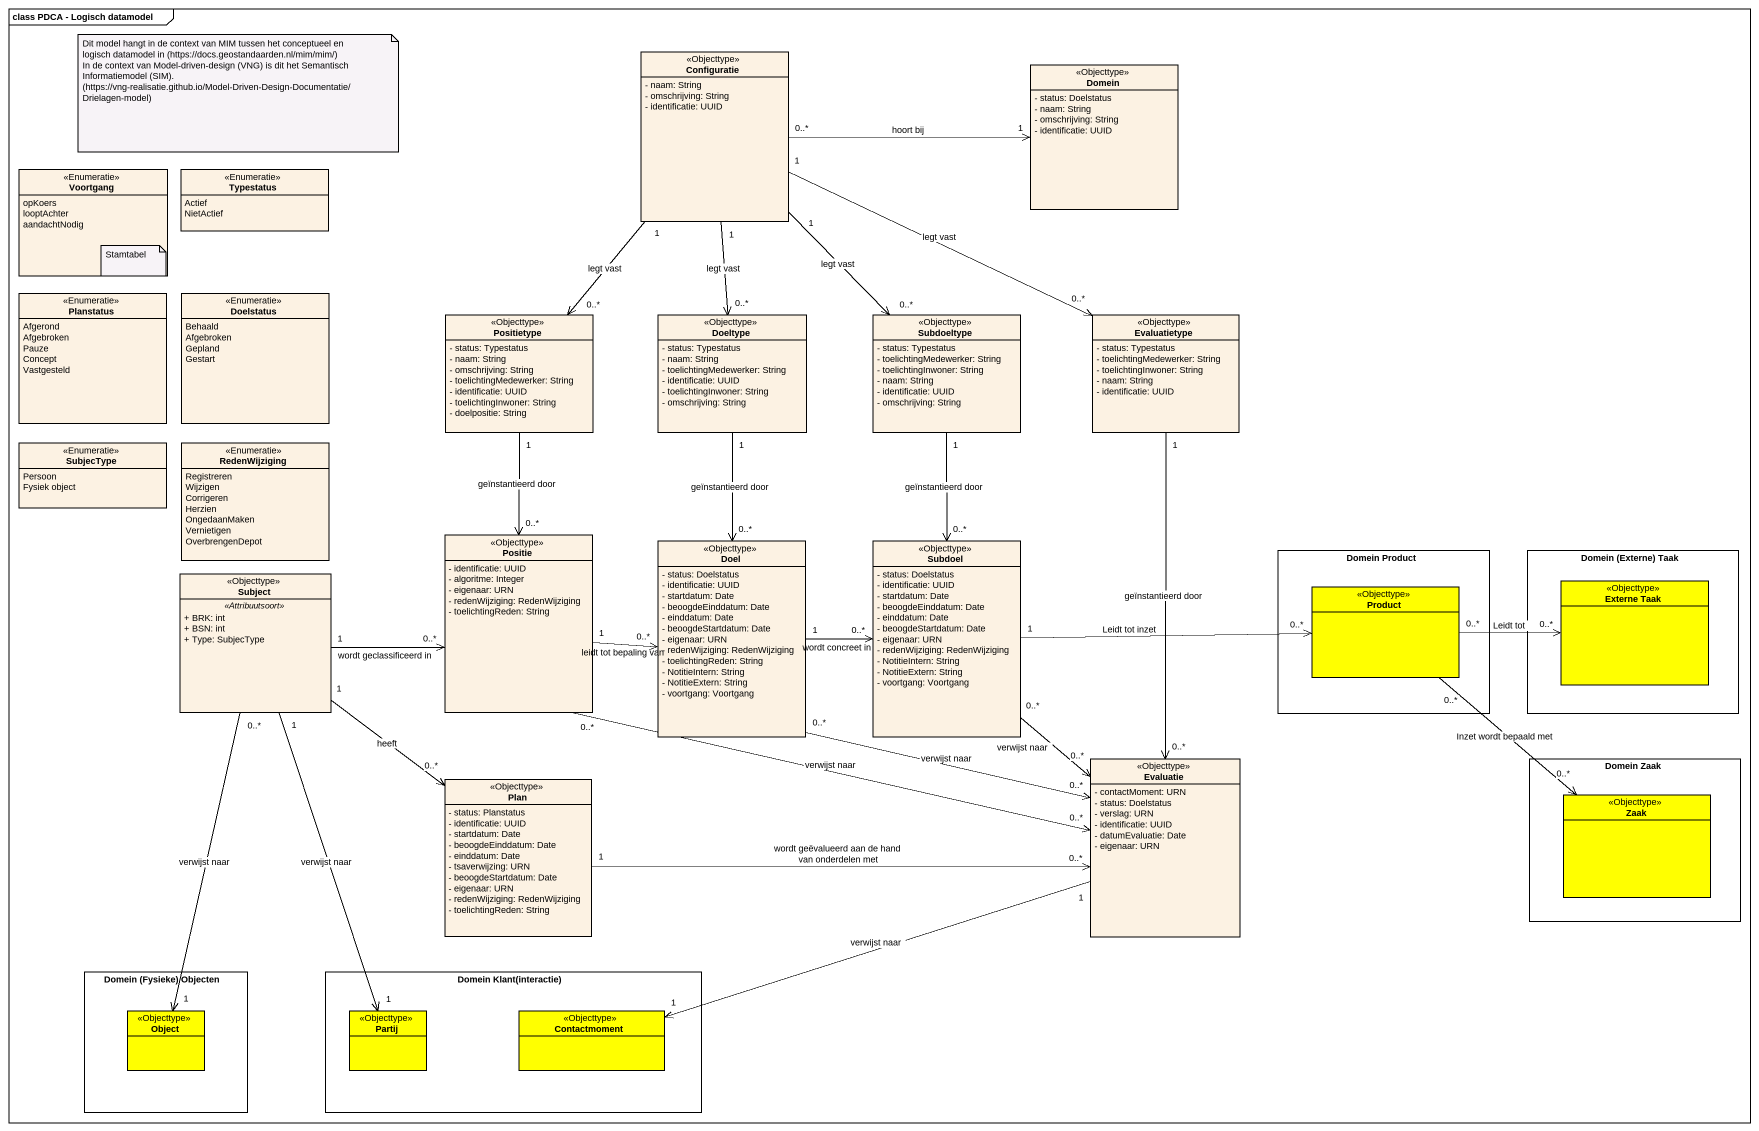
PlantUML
@startuml
mainframe class PDCA - Logisch datamodel
hide circle
hide empty members
skinparam classAttributeIconSize 0
class Configuratie <<Objecttype>> {
  - naam: String
  - omschrijving: String
  - identificatie: UUID
}
class Domein <<Objecttype>> {
  - status: Doelstatus
  - naam: String
  - omschrijving: String
  - identificatie: UUID
}
enum Voortgang <<Enumeratie>> {
  opKoers
  looptAchter
  aandachtNodig
}
enum Typestatus <<Enumeratie>> {
  Actief
  NietActief
}
enum Planstatus <<Enumeratie>> {
  Afgerond
  Afgebroken
  Pauze
  Concept
  Vastgesteld
}
enum Doelstatus <<Enumeratie>> {
  Behaald
  Afgebroken
  Gepland
  Gestart
}
class Positietype <<Objecttype>> {
  - status: Typestatus
  - naam: String
  - omschrijving: String
  - toelichtingMedewerker: String
  - identificatie: UUID
  - toelichtingInwoner: String
  - doelpositie: String
}
class Doeltype <<Objecttype>> {
  - status: Typestatus
  - naam: String
  - toelichtingMedewerker: String
  - identificatie: UUID
  - toelichtingInwoner: String
  - omschrijving: String
}
class Subdoeltype <<Objecttype>> {
  - status: Typestatus
  - toelichtingMedewerker: String
  - toelichtingInwoner: String
  - naam: String
  - identificatie: UUID
  - omschrijving: String
}
class Evaluatietype <<Objecttype>> {
  - status: Typestatus
  - toelichtingMedewerker: String
  - toelichtingInwoner: String
  - naam: String
  - identificatie: UUID
}
enum SubjecType <<Enumeratie>> {
  Persoon
  Fysiek object
}
enum RedenWijziging <<Enumeratie>> {
  Registreren
  Wijzigen
  Corrigeren
  Herzien
  OngedaanMaken
  Vernietigen
  OverbrengenDepot
}
class Positie <<Objecttype>> {
  - identificatie: UUID
  - algoritme: Integer
  - eigenaar: URN
  - redenWijziging: RedenWijziging
  - toelichtingReden: String
}
class Doel <<Objecttype>> {
  - status: Doelstatus
  - identificatie: UUID
  - startdatum: Date
  - beoogdeEinddatum: Date
  - einddatum: Date
  - beoogdeStartdatum: Date
  - eigenaar: URN
  - redenWijziging: RedenWijziging
  - toelichtingReden: String
  - NotitieIntern: String
  - NotitieExtern: String
  - voortgang: Voortgang
}
class Subdoel <<Objecttype>> {
  - status: Doelstatus
  - identificatie: UUID
  - startdatum: Date
  - beoogdeEinddatum: Date
  - einddatum: Date
  - beoogdeStartdatum: Date
  - eigenaar: URN
  - redenWijziging: RedenWijziging
  - NotitieIntern: String
  - NotitieExtern: String
  - voortgang: Voortgang
}
rectangle "Domein Product" as Domein_Product {
  class Product <<Objecttype>> #FFFF00
}
rectangle "Domein (Externe) Taak" as Domein_Externe_Taak {
  class "Externe Taak" as Externe_Taak <<Objecttype>> #FFFF00
}
class Subject <<Objecttype>> {
  .. <<Attribuutsoort>> ..
  + BRK: int
  + BSN: int
  + Type: SubjecType
}
class Evaluatie <<Objecttype>> {
  - contactMoment: URN
  - status: Doelstatus
  - verslag: URN
  - identificatie: UUID
  - datumEvaluatie: Date
  - eigenaar: URN
}
rectangle "Domein Zaak" as Domein_Zaak {
  class Zaak <<Objecttype>> #FFFF00
}
class Plan <<Objecttype>> {
  - status: Planstatus
  - identificatie: UUID
  - startdatum: Date
  - beoogdeEinddatum: Date
  - einddatum: Date
  - tsaverwijzing: URN
  - beoogdeStartdatum: Date
  - eigenaar: URN
  - redenWijziging: RedenWijziging
  - toelichtingReden: String
}
rectangle "Domein (Fysieke) Objecten" as Domein_Fysieke_Objecten {
  class "Object" as Object_ <<Objecttype>> #FFFF00
}
rectangle "Domein Klant(interactie)" as Domein_Klant_interactie {
  class Partij <<Objecttype>> #FFFF00
  class Contactmoment <<Objecttype>> #FFFF00
}
Configuratie "0..*" -right-> "1" Domein : hoort bij
Configuratie "1" --> "0..*" Positietype : legt vast
Configuratie "1" --> "0..*" Doeltype : legt vast
Configuratie "1" --> "0..*" Subdoeltype : legt vast
Configuratie "1" -right-> "0..*" Evaluatietype : legt vast
Positietype "1" --> "0..*" Positie : geïnstantieerd door
Doeltype "1" --> "0..*" Doel : geïnstantieerd door
Subdoeltype "1" --> "0..*" Subdoel : geïnstantieerd door
Evaluatietype "1" --> "0..*" Evaluatie : geïnstantieerd door
Positie "1" -right-> "0..*" Doel : leidt tot bepaling van
Positie "0..*" -right-> "0..*" Evaluatie : verwijst naar
Doel "1" -right-> "0..*" Subdoel : wordt concreet in
Doel "0..*" -right-> "0..*" Evaluatie : verwijst naar
Subdoel "1" -right-> "0..*" Product : Leidt tot inzet
Subdoel "0..*" --> "0..*" Evaluatie : verwijst naar
Subject "1" -right-> "0..*" Positie : wordt geclassificeerd in
Subject "1" --> "0..*" Plan : heeft
Subject "0..*" --> "1" Object_ : verwijst naar
Subject "1" --> "1" Partij : verwijst naar
Product "0..*" -right-> "0..*" Externe_Taak : Leidt tot
Product "0..*" --> "0..*" Zaak : Inzet wordt bepaald met
Evaluatie "1" -left-> "1" Contactmoment : verwijst naar
Plan "1" -right-> "0..*" Evaluatie : wordt geëvalueerd aan de hand van onderdelen met
note as N1
  Dit model hangt in de context van MIM tussen het conceptueel en logisch datamodel in (https://docs.geostandaarden.nl/mim/mim/)
  In de context van Model-driven-design (VNG) is dit het Semantisch Informatiemodel (SIM). (https://vng-realisatie.github.io/Model-Driven-Design-Documentatie/Drielagen-model)
end note
note as N2
  Stamtabel
end note
@enduml
